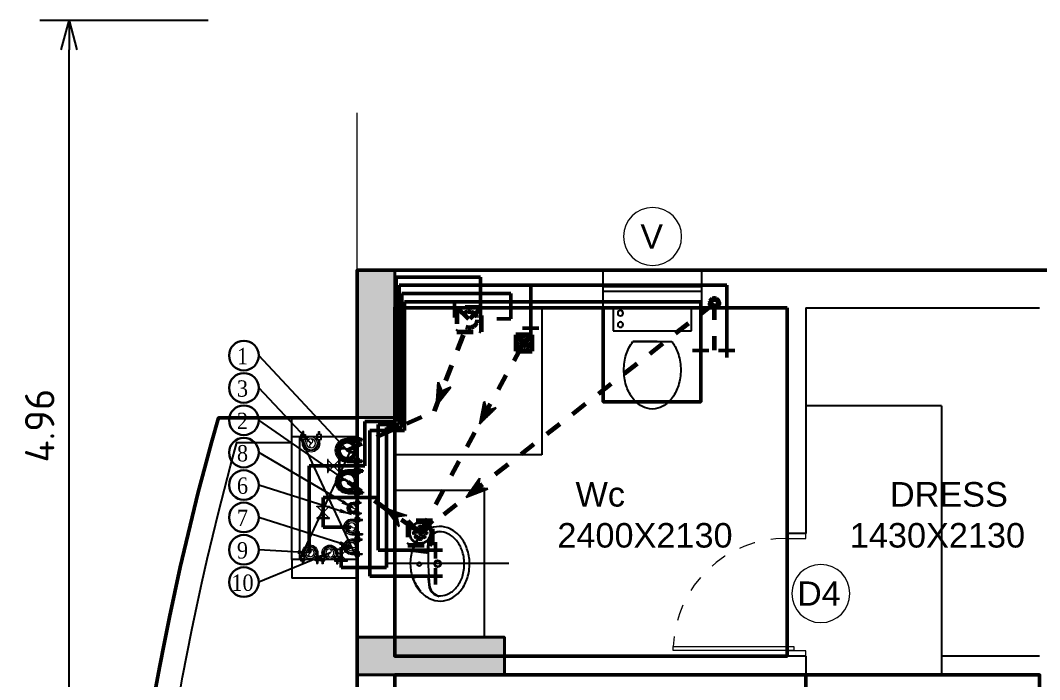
# Model space of a CAD drawing. Header units: inches. Extents: x 0 to 429, y 0 to 146.
# Drawn here: x 230.02 to 236.26, y 128.34 to 132.37 of the extents above; entities that cross this region are included whole.
import ezdxf
from ezdxf.enums import TextEntityAlignment as Align

# ---------------------------------------------------------------- set-up
doc = ezdxf.new("R2010")
doc.units = ezdxf.units.IN
doc.header["$MEASUREMENT"] = 0
doc.linetypes.add('Xr-4BHK-A-B-Typical-Sub$0$HIDDEN', pattern=[0.375, 0.25, -0.125])
doc.layers.get('DEFPOINTS').update_dxf_attribs({"lineweight": 18})
for name, color, linetype, lineweight in [('FLOOR01', 7, 'Continuous', 50), ('XR-4BHK-A-B-TYPICAL-SUB$0$1PL-SHAFT-PIPE-TEXT-50', 213, 'Continuous', 30), ('XR-4BHK-A-B-TYPICAL-SUB$0$DOOR', 34, 'Continuous', 20), ('XR-4BHK-A-B-TYPICAL-SUB$0$TOWER-COL', 1, 'Continuous', 40), ('XR-4BHK-A-B-TYPICAL-SUB$0$TOWER-COL-HATCH', 9, 'Continuous', 5)]:
    doc.layers.add(name, color=color, linetype=linetype, lineweight=lineweight)
doc.layers.add('XR-4BHK-A-B-TYPICAL-SUB$0$1PL-SHAFT-PIPE', color=7, linetype='Continuous')
doc.layers.add('XR-4BHK-A-B-TYPICAL-SUB$0$SEWERARE LINE', color=7, linetype='Continuous', lineweight=35, true_color=0xca2d12)
doc.layers.add('XR-4BHK-A-B-TYPICAL-SUB$0$WATER SUPPLAY', color=7, linetype='Continuous', lineweight=0, true_color=0x00f000)
doc.styles.add('Sanvi Common', font='isocpeur.ttf')
doc.styles.add('Xr-4BHK-A-B-Typical-Sub$0$$0$DIM', font='arial.ttf', dxfattribs={"height": 4})
doc.styles.add('Xr-4BHK-A-B-Typical-Sub$0$$1$Standard', font='arial.ttf')
doc.styles.add('Xr-4BHK-A-B-Typical-Sub$0$DIM', font='arial.ttf')
doc.styles.add('Xr-4BHK-A-B-Typical-Sub$0$Standard', font='ARIALN.TTF')
doc.styles.add('Xr-4BHK-A-B-Typical-Sub$0$TIMES-ROMAN', font='times.ttf', dxfattribs={"width": 0.9})
doc.dimstyles.new('Sanvi Common', dxfattribs={"dimtxt": 0.18, "dimasz": 0.18, "dimexe": 0.18, "dimexo": 0.0625, "dimgap": 0.09, "dimtad": 1, "dimzin": 0, "dimdsep": 46, "dimtxsty": 'Sanvi Common', "dimblk": 'OPEN30', "dimcen": 0.09, "dimclrd": 68, "dimclre": 68, "dimclrt": 40, "dimadec": 0, "dimazin": 0, "dimtfac": 1, "dimtofl": 0, "dimtmove": 0, "dimatfit": 3, "dimldrblk": 'OPEN30', "dimfxl": 1, "dimtolj": 1, "dimtzin": 0, "dimarcsym": 0})
doc.dimstyles.new('Xr-4BHK-A-B-Typical-Sub$0$DIM 75', dxfattribs={"dimtxt": 75, "dimasz": 75, "dimexe": 0.18, "dimexo": 0.0625, "dimgap": 0.09, "dimtad": 0, "dimtih": 1, "dimtoh": 1, "dimdec": 0, "dimzin": 0, "dimdsep": 46, "dimtxsty": 'Xr-4BHK-A-B-Typical-Sub$0$Standard', "dimcen": 0.09, "dimclrd": 256, "dimclre": 256, "dimclrt": 256, "dimadec": 0, "dimazin": 0, "dimtfac": 1, "dimtdec": 0, "dimtofl": 0, "dimtmove": 0, "dimatfit": 3, "dimfxl": 1, "dimtolj": 1, "dimtzin": 0, "dimarcsym": 0})

# ---------------------------------------------------------------- blocks, each defined once
blk = doc.blocks.new('Xr-4BHK-A-B-Typical-Sub$0$1111')
for p, q in [((-6719.274586927844, 24832.21541770781), (-6719.274586927844, 24832.21541770757)), ((-6770.297927632695, 24610.7035688872), (-7008.810749818338, 24610.70356888464)), ((-6918.934341971064, 24610.7035688872), (-6770.297927632695, 24610.7035688872)), ((-7128.498731224099, 24545.53691638727), (-7128.498731224099, 24404.3425026373)), ((-6650.609946223907, 24545.53691638727), (-7128.498731224099, 24545.53691638727)), ((-6650.609367650235, 24404.3425026373), (-6650.609367650235, 24545.53691638727)), ((-7128.498731224099, 24404.3425026373), (-6650.609946223907, 24404.3425026373)), ((-6849.554338741815, 24404.3425026373), (-6849.554338742513, 24404.3425026387)), ((-6702.984759504441, 24404.34242388117), (-6702.984759378247, 24404.3425026373))]:
    blk.add_line(p, q)
at = {"extrusion": (0, 0, -1)}
for centre, major_axis, ratio, start_param, end_param in [((-6859.229757925728, 24842.01941884356), (-133.9517165388781, 133.9517165388781), 0.9999999999832868, 6.126583430195991, 6.550859452151544), ((-6889.554338723887, 24895.26306556142), (-90.62466888756799, 90.62466888756799), 0.9999999999968505, 0.7853981633990229, 1.303122181829161), ((-6919.878919522045, 24842.01941884356), (133.9517165388556, 133.9517165388556), 0.9999999999724124, -0.267674144974732, 0.1566018769845483), ((-6811.386958009331, 24807.22465526871), (175.7823815872862, 175.7823815872862), 0.999999999978424, 4.219590546639136, 4.55578710340462), ((-7043.21925045806, 24784.48130888748), (231.5369194901448, 231.5369194901448), 0.9999999999976678, 0.4927984337551386, 0.7853981633993256), ((-6735.889426989714, 24784.48130888701), (-231.5369194917326, 231.5369194917326), 0.9999999999999716, 5.205187414139048, 5.497787143782835), ((-6811.386958009331, 24761.73796250578), (-175.7823815872861, 175.7823815872861), 0.9999999999784244, 4.868990857364758, 5.205187414130243), ((-6967.721719438676, 24761.73796250578), (-231.1863063790527, 91.44161955207198), 0.9889506463526048, 3.056608940066738, 3.421061769405215), ((-6859.229757925496, 24726.94319893909), (-133.9517166011744, 133.9517166011744), 0.999999999576192, 4.837165415702824, 4.868990857265993), ((-6694.740500589833, 24437.16377004446), (11.5199454727117, 11.5199454727117), 0.9999999999696834, 1.570796326805002, 7.853981633984588)]:
    blk.add_ellipse(centre, major_axis=major_axis, ratio=ratio, start_param=start_param, end_param=end_param, dxfattribs=at)
at = {"extrusion": (0, 0, -0.9999999999999998)}
for centre, major_axis, ratio, start_param, end_param in [((-6889.554338723887, 24895.26306556142), (90.6246688875227, 90.6246688875227), 0.9999999999985453, -1.303122181830308, -0.7853981633981758), ((-6967.721719438676, 24807.22465526871), (-175.7823815853751, 175.7823815853751), 0.9999999999878928, 1.727398203776423, 2.063594760544665), ((-6735.889426989714, 24784.48130888748), (231.5369194917327, 231.5369194917327), 0.9999999999999714, 3.926990816986544, 4.219590546630329), ((-7043.21925045806, 24784.48130888701), (231.5369194936764, 231.5369194936764), 0.9999999999941902, 0.7853981634003531, 1.077997893043151)]:
    blk.add_ellipse(centre, major_axis=major_axis, ratio=ratio, start_param=start_param, end_param=end_param, dxfattribs=at)
at = {"extrusion": (0, 0, -0.9999999999999999)}
blk.add_ellipse((-6694.740500589833, 24507.03228540276), major_axis=(-11.51994547247887, 11.51994547247886), ratio=1, start_param=3.141592653589793, end_param=9.42477796076938, dxfattribs=at)
blk = doc.blocks.new('Xr-4BHK-A-B-Typical-Sub$0$basin6')
blk.add_lwpolyline([(285.2934714498795, -227.3402073958431, 0.1206050114433866), (264.9250448710143, -143.3080601715954, 0.1050703413403847), (202.1793294929555, -66.85247416090476, 0.0886492025878237), (112.5484028551584, -18.19339241354589, 0.0797378270325577), (0.8031899457271265, -0.0009029619881176, 0.0797378270325569), (-111.0227022276788, -17.69070568110362, 0.088649202587821), (-200.8715357833764, -65.94623754146812, 0.1050703413403811), (-263.9604269546578, -142.1188916984596, 0.1206050114433842), (-284.7065285501205, -226.058595277916, 0.120605011443388), (-264.3381019712549, -310.0907425021645, 0.1050703413403826), (-201.5923865931966, -386.5463285128538, 0.0886492025878227), (-111.9614599554004, -435.2054102602124, 0.0797378270325584), (-0.2162470459682027, -453.3978997117706, 0.0797378270325589), (111.6096451274386, -435.7080969926552, 0.0886492025878219), (201.4584786831354, -387.4525651322911, 0.1050703413403807), (264.5473698544172, -311.2799109752995, 0.120605011443382)], format="xyb", close=True)
for points in [[(-209.7065285501205, -79.98985251661941, -0.01680486891788), (-197.7677749082697, -69.86627177985918, -0.0921608508457037), (-106.0149899836835, -21.37322994853491, -0.4351277215707222), (-99.71413867093749, -24.69478230917218), (-85.2445206797231, -123.613478843033, -0.4477499644594207), (-92.36085448904736, -133.7247287180058, 0.0153645642859713), (-179.4983502626019, -141.3487863027761, 0.2725140364334764), (-249.2781254390975, -215.6120153494313, 0.2725140364334764)], [(210.2934714498795, -79.98985251661941, 0.01680486891788), (198.3547178080287, -69.86627177985918, 0.0921608508457037), (106.6019328834425, -21.37322994853446, 0.4351277215707222), (100.3010815706964, -24.69478230917264), (85.83146357948249, -123.613478843033, 0.3963443907103082), (97.15970380860676, -134.6683256285261, -0.0118557928021574), (170.1740434625414, -140.301828615644, -0.3404071676447263), (250.2754666896674, -226.8251453909007)], [(-244.4010232867579, -216.7137751216352, 0.0172432119503362), (-244.7066296595938, -226.1485327430634, 0.1206050114433753), (-228.8187253387566, -291.6958007072386, 0.1050703413403919), (-176.6215278271222, -355.2980291593732, 0.0886492025878153), (-99.35881457495293, -397.2426215136692, 0.0797378270325648), (-0.126309580820589, -413.3980008212439, 0.0797378270325629), (99.17784058948043, -397.6890197296552, 0.0886492025878172), (176.6283916822833, -356.0922912251627, 0.1050703413403667), (229.1110718687371, -292.7254294392905, 0.1206050114433997), (245.2935725593527, -227.2502699306957, 0.1206050114433708)]]:
    blk.add_lwpolyline(points, format="xyb")
for centre, radius in [((0.2934714498794619, -69.18885287727551), 14.46002586836821), ((1.36831066660693, -209.2250138947262), 26.41614066316425), ((1.36831066660693, -209.2250138947262), 21.04925606716732)]:
    blk.add_circle(centre, radius)
for centre, radius, start, end in [((-151.3197873896899, -237.7412537462595), 95.42678519909742, 106.2953086836022, 167.2702941941163), ((-3.49196232228428, -1750.185823778977), 1613.512917841294, 84.27689680190153, 96.2123264367735), ((155.3913177759048, -234.9219814708475), 90.22898964913263, 4.877457175646972, 88.71858128697289)]:
    blk.add_arc(centre, radius, start, end)
blk = doc.blocks.new('Xr-4BHK-A-B-Typical-Sub$0$d-750')
at = {"layer": 'XR-4BHK-A-B-TYPICAL-SUB$0$DOOR'}
for p, q in [((5.729134500143118e-09, 718.7499761594656), (5.729134500143118e-09, 749.9999761594656)), ((5.729134500143118e-09, 749.9999761594656), (115.0000000057291, 749.9999761594656)), ((115.0000000057291, 749.9999761594656), (115.0000000057291, 718.7499761594656)), ((115.0000000057291, 718.7499761594656), (5.729134500143118e-09, 718.7499761594656)), ((5.729134500143118e-09, -2.384052721993157e-05), (5.729134500143118e-09, 31.24997615947278)), ((5.729134500143118e-09, 31.24997615947278), (115.0000000057291, 31.24997615947278)), ((115.0000000057291, 31.24997615947278), (115.0000000057291, -2.384052721993157e-05)), ((115.0000000057291, -2.384052721993157e-05), (5.729134500143118e-09, -2.384052721993157e-05))]:
    blk.add_line(p, q, dxfattribs=at)
blk.add_lwpolyline([(73.88675761399941, 34.24997615947278), (811.340492390703, 34.24997615947278), (811.340492390703, 59.24997615947278), (73.88675761399941, 59.24997615947278)], close=True, dxfattribs=at)
at = {"layer": 'XR-4BHK-A-B-TYPICAL-SUB$0$DOOR', "color": 8, "linetype": 'Xr-4BHK-A-B-Typical-Sub$0$HIDDEN', "extrusion": (0, 0, -1)}
blk.add_ellipse((125.0000000057291, 31.24997615947278), major_axis=(218.3991734659579, 652.0652236637238), ratio=0.9987404314647262, start_param=-0.3381296109642833, end_param=1.207250979015199, dxfattribs=at)
blk = doc.blocks.new('Xr-4BHK-A-B-Typical-Sub$0$REV.CO.')
at = {"layer": 'XR-4BHK-A-B-TYPICAL-SUB$0$TOWER-COL-HATCH'}
for points in [[(447471.105343089, 20700.22713470212), (447241.105343089, 20700.22713470212), (447241.1058588796, 19799.73003616217), (447471.1058588796, 19799.73003616217)], [(448141.6016184659, 18455.22711773022), (448141.6016184659, 18225.2271177304), (447241.1053430899, 18225.22714034547), (447241.1053430892, 18455.22714034594)]]:
    blk.add_hatch(color=256, dxfattribs=at).paths.add_polyline_path(points)
at = {"layer": 'XR-4BHK-A-B-TYPICAL-SUB$0$TOWER-COL'}
for points in [[(447471.105343089, 20700.22713470212), (447241.105343089, 20700.22713470212), (447241.1058588796, 19799.73003616217), (447471.1058588796, 19799.73003616217)], [(447241.105343089, 18455.22713470212), (447241.105343089, 18225.22713470212), (448141.6016184659, 18225.22711773031), (448141.6016184659, 18455.22711773031)]]:
    blk.add_lwpolyline(points, close=True, dxfattribs=at)
blk = doc.blocks.new('Xr-4BHK-A-B-Typical-Sub$0$$0$DOOR NO')
at = {"lineweight": 0}
blk.add_circle((5.684341886080801e-14, 0), 10, dxfattribs=at)
at = {"style": 'Xr-4BHK-A-B-Typical-Sub$0$$0$DIM'}
blk.add_attdef('X1', text='', height=9, dxfattribs=at).set_placement((5.684341886080801e-14, 0), align=Align.MIDDLE_CENTER)
blk = doc.blocks.new('_Open30')
at = {"color": 0, "linetype": 'ByBlock', "lineweight": -2}
for p, q in [((-1, 0.26794919), (0, 0)), ((0, 0), (-1, -0.26794919)), ((0, 0), (-1, 0))]:
    blk.add_line(p, q, dxfattribs=at)
blk = doc.blocks.new('*D341')
at = {"color": 68, "lineweight": -2, "transparency": 16777216}
for p, q in [((231.1727504880749, 132.3680448043157), (230.1417221148144, 132.3680448043157)), ((230.3217221148144, 127.5915405493354), (230.3217221148144, 132.1880448043157)), ((230.5355253679502, 127.4115405493354), (230.1417221148144, 127.4115405493354))]:
    blk.add_line(p, q, dxfattribs=at)
at = {"layer": 'DEFPOINTS', "color": 0, "transparency": 16777216}
for p in [(230.3217221148144, 132.3680448043157), (231.2352504880749, 132.3680448043157), (230.5980253679502, 127.4115405493354)]:
    blk.add_point(p, dxfattribs=at)
at = {"color": 68, "lineweight": -2, "transparency": 16777216, "xscale": 0.18, "yscale": 0.18, "zscale": 0.18}
for p, rotation in [((230.3217221148144, 132.3680448043157), 90), ((230.3217221148144, 127.4115405493354), 270)]:
    blk.add_blockref('_Open30', p, dxfattribs=dict(at, rotation=rotation))
at = {"color": 40, "transparency": 16777216, "insert": (230.1417221148144, 129.8897926768255), "char_height": 0.18, "attachment_point": 5, "rotation": 90, "style": 'Sanvi Common'}
blk.add_mtext('\\A1;4.96', dxfattribs=at)
blk = doc.blocks.new('Xr-4BHK-A-B-Typical-Sub$0$CI50')
at = {"layer": 'XR-4BHK-A-B-TYPICAL-SUB$0$WATER SUPPLAY', "ltscale": 100}
for p, q in [((-53.22542626422364, 2), (-53.22542626422364, 13.49232116833446)), ((-48.33333333313931, 34.99999999991269), (-48.33333333284827, 13.49232116833446)), ((-48.33333333284827, 2), (-48.33333333529299, -2)), ((-40.33333333319752, 34.99999999991269), (-40.33333333040355, 13.49232116833446)), ((-40.33333333284827, 2), (-40.33333333284827, -2)), ((-35.44124039344024, 2), (-35.44124039344024, 13.49232116833446)), ((35.44124039344024, 2), (35.44124039344024, 13.49232116833446)), ((40.33333333319752, 34.99999999481952), (40.33333333354676, 13.49232116324129)), ((40.33333333284827, 2), (40.33333333284827, -2)), ((48.33333333313931, 34.99999999481952), (48.33333333599148, 13.49232116324129)), ((48.33333333284827, 2), (48.33333333529299, -2)), ((53.22542626422364, 2), (53.22542626422364, 13.49232116833446)), ((-53.22542626730865, -13.49232117080828), (-53.22542626730865, -2)), ((-48.33333333529299, -13.49232117080828), (-48.33333333471091, -30.62995350570418)), ((-48.33333333529299, -14.76924574369332), (-48.33333333529299, -30.62995350323035)), ((-40.33333333284827, -30.62995350323035), (-48.33333333284827, -30.62995350323035)), ((-40.33333333284827, -13.49232117080828), (-40.33333333284827, -30.62995350323035)), ((-40.33333333284827, -14.76924574369332), (-40.33333333284827, -30.62995350570418)), ((-35.44124039652525, -13.49232117080828), (-35.44124039652525, -2)), ((35.44124039652525, -13.49232117080828), (35.44124039652525, -2)), ((40.33333333284827, -13.49232117080828), (40.33333333284827, -30.62995350323035)), ((40.33333333284827, -14.76924574369332), (40.33333333284827, -30.62995350570418)), ((40.33333333284827, -30.62995350323035), (48.33333333284827, -30.62995350323035)), ((48.33333333529299, -13.49232117080828), (48.33333333471091, -30.62995350570418)), ((48.33333333529299, -14.76924574369332), (48.33333333529299, -30.62995350323035)), ((53.22542626730865, -13.49232117080828), (53.22542626730865, -2))]:
    blk.add_line(p, q, dxfattribs=at)
at = {"layer": 'XR-4BHK-A-B-TYPICAL-SUB$0$WATER SUPPLAY', "ltscale": 100, "elevation": 1.671858e-10}
for points in [[(-57.92892428027699, 2), (-30.86954810534371, 2), (-30.86954810534371, 13.49232116833446), (-57.92892428027699, 13.49232116833446)], [(57.92892428027699, 2), (30.86954810534371, 2), (30.86954810534371, 13.49232116833446), (57.92892428027699, 13.49232116833446)], [(-57.92892428277992, -13.49232117080828), (-30.86954810784664, -13.49232117080828), (-30.86954810784664, -2), (-57.92892428277992, -2)], [(57.92892428277992, -13.49232117080828), (30.86954810784664, -13.49232117080828), (30.86954810784664, -2), (57.92892428277992, -2)]]:
    blk.add_lwpolyline(points, close=True, dxfattribs=at)
at = {"layer": 'XR-4BHK-A-B-TYPICAL-SUB$0$WATER SUPPLAY', "ltscale": 100}
for radius in [34.99999999990905, 24.99999999990905]:
    blk.add_circle((0, 34.99999999991269), radius, dxfattribs=at)
for centre, radius, start, end in [((0, 34.99999999991269), 48.33333333322298, 1.667526652835144e-09, 179.9999999983325), ((0, 34.99999999991269), 40.33333333322297, 359.9999999983325, 180.0000000016675), ((6.934540301561356, 47.49999999985448), 14.29467905174831, 119.0199020128229, 240.9800979871771), ((-6.934540301561356, 22.4999999999709), 14.29467905174831, 299.0199020128229, 60.98009798717712)]:
    blk.add_arc(centre, radius, start, end, dxfattribs=at)
blk = doc.blocks.new('Xr-4BHK-A-B-Typical-Sub$0$CI100')
at = {"layer": 'XR-4BHK-A-B-TYPICAL-SUB$0$SEWERARE LINE', "ltscale": 100}
for p, q in [((-78.8920929323649, -2.473825588822365e-09), (-78.8920929323649, 11.49232116586063)), ((-73.99999999970896, 60.66666666648234), (-74.00000000098953, 11.49232116586063)), ((-65.99999999976717, 60.66666666648234), (-65.99999999854481, 11.49232116586063)), ((-61.1079070615815, -2.473825588822365e-09), (-61.1079070615815, 11.49232116586063)), ((61.1079070615815, -2.473825588822365e-09), (61.1079070615815, 11.49232116586063)), ((65.99999999976717, 60.66666666648234), (65.9999999985157, 11.49232116586063)), ((73.99999999970896, 60.66666666648234), (74.00000000096043, 11.49232116586063)), ((78.8920929323649, -2.473825588822365e-09), (78.8920929323649, 11.49232116586063)), ((-78.89209293544991, -15.49232117328211), (-78.89209293544991, -4.000000002473826)), ((-74.00000000098953, -2.473825588822365e-09), (-74.00000000343425, -4.000000002473826)), ((-74.00000000343425, -15.49232117328211), (-74.00000000288128, -37.33333333814517)), ((-74.00000000343425, -16.76924574613804), (-74.00000000343425, -37.33333333567134)), ((-66.00000000098953, -37.33333333567134), (-74.00000000098953, -37.33333333567134)), ((-66.00000000098953, -2.473825588822365e-09), (-66.00000000098953, -4.000000002473826)), ((-66.00000000098953, -15.49232117328211), (-66.00000000098953, -37.33333333567134)), ((-66.00000000098953, -16.76924574613804), (-66.00000000098953, -37.33333333814517)), ((-61.10790706466651, -15.49232117328211), (-61.10790706466651, -4.000000002473826)), ((61.10790706466651, -15.49232117328211), (61.10790706466651, -4.000000002473826)), ((66.00000000096043, -2.473825588822365e-09), (66.00000000096043, -4.000000002473826)), ((66.00000000096043, -15.49232117328211), (66.00000000096043, -37.33333333567134)), ((66.00000000096043, -16.76924574613804), (66.00000000096043, -37.33333333814517)), ((66.00000000096043, -37.33333333567134), (74.00000000096043, -37.33333333567134)), ((74.00000000096043, -2.473825588822365e-09), (74.00000000340515, -4.000000002473826)), ((74.00000000340515, -15.49232117328211), (74.00000000285218, -37.33333333814517)), ((74.00000000340515, -16.76924574613804), (74.00000000340515, -37.33333333567134)), ((78.89209293544991, -15.49232117328211), (78.89209293544991, -4.000000002473826))]:
    blk.add_line(p, q, dxfattribs=at)
for points in [[(-85.44812645978527, -2.473825588822365e-09), (-54.55187353718793, -2.473825588822365e-09), (-54.55187353718793, 11.49232116586063), (-85.44812645978527, 11.49232116586063)], [(85.44812645975617, -2.473825588822365e-09), (54.55187353718793, -2.473825588822365e-09), (54.55187353718793, 11.49232116586063), (85.44812645975617, 11.49232116586063)], [(-85.4481264622882, -15.49232117328211), (-54.55187353971996, -15.49232117328211), (-54.55187353971996, -4.000000002473826), (-85.4481264622882, -4.000000002473826)], [(85.4481264622882, -15.49232117328211), (54.55187353969086, -15.49232117328211), (54.55187353969086, -4.000000002473826), (85.4481264622882, -4.000000002473826)]]:
    blk.add_lwpolyline(points, close=True, dxfattribs=at)
for radius in [60.6666666669153, 50.00000000020492]:
    blk.add_circle((0, 60.66666666648234), radius, dxfattribs=at)
for centre, radius, start, end in [((0, 60.66666666648234), 74.00000000030329, 0, 180), ((0, 60.66666666648234), 66.00000000027049, 0, 180), ((13.8690806030645, 85.66666666636593), 28.5893581037178, 119.0199020114029, 240.9800979885971), ((-13.8690806030645, 35.66666666656965), 28.5893581037178, 299.0199020114029, 60.98009798859712)]:
    blk.add_arc(centre, radius, start, end, dxfattribs=at)
blk = doc.blocks.new('Xr-4BHK-A-B-Typical-Sub$0$A6')
at = {"linetype": 'Continuous', "lineweight": -3}
h = blk.add_hatch(dxfattribs=at)
h.set_pattern_fill('ANSI31', color=8, scale=51.85001933485683, angle=269.9862146204266, style=0)
h.set_pattern_definition([(314.9862146204265, (-3558.981502296403, 121585.5365484209), (4.584040057853496, 4.581834745929909), [])])
h.paths.add_polyline_path([(-42.47234761156142, 41.50318173249252), (0, 0), (-42.49231404624879, -41.48273921257351), (91.68663005856797, -0.02205982757732272)])
for p, q in [((-42.49231404624879, -41.48273921245709), (0, 0)), ((-42.47234761156142, 41.50318173249252), (0, 0)), ((91.68663005856797, -0.0220598274609074), (-42.47234761156142, 41.50318173249252)), ((0, 0), (91.68663005856797, -0.0220598274609074)), ((91.68663005856797, -0.0220598274609074), (-42.49231404624879, -41.48273921245709))]:
    blk.add_line(p, q, dxfattribs=at)
blk = doc.blocks.new('Xr-4BHK-A-B-Typical-Sub$0$FT 100')
at = {"linetype": 'Continuous'}
blk.add_ellipse((0, 9.313226e-10), major_axis=(63.43259801403039, -2.92498021481441), ratio=0.9999999998229452, start_param=0.0460789852015406, end_param=6.329264292381125, dxfattribs=at)
for centre, major_axis, ratio in [((-36.73191107809544, 9.313226e-10), (7.970910180024961, 9e-16), 0.9999999998347632), ((-23.28150001447648, 23.28150001075119), (7.970910180354233, 9e-16), 0.999999999793454), ((0, 35.35070415306836), (7.970910180354233, 9e-16), 0.9999999998760722), ((0, 9.313226e-10), (7.970910180683508, 9e-16), 0.9999999997521444), ((23.28150001447648, 23.28150001075119), (7.970910180354233, 9e-16), 0.999999999793454), ((36.73191107762978, 9.313226e-10), (7.970910180683508, 0), 0.9999999997521444), ((-23.28150001447648, -23.28150000981986), (7.970910180354233, 9e-16), 0.9999999998347632), ((0, -35.35070415120572), (7.970910180354233, 9e-16), 0.999999999793454), ((23.28150001401082, -23.28150000981986), (7.970910180354233, 9e-16), 0.9999999998347632)]:
    blk.add_ellipse(centre, major_axis=major_axis, ratio=ratio)
blk = doc.blocks.new('Xr-4BHK-A-B-Typical-Sub$0$P-VALVE')
at = {"linetype": 'Continuous'}
for p, q in [((-19.66080000158399, 19.0427147973096), (19.66079999436624, 19.0427147973096)), ((-19.66080000181682, 16.42127499272465), (-19.66080000158399, 19.0427147973096)), ((19.66079999436624, 16.42127499272465), (-19.66080000181682, 16.42127499272465)), ((-17.0393600014504, -16.42127499272465), (17.0393600014504, 16.42127499272465)), ((-17.0393600014504, 16.42127499275375), (17.0393600014504, -16.42127499272465)), ((19.66079999436624, 19.0427147973096), (19.66079999436624, 16.42127499272465)), ((19.66079999459907, -16.42127499272465), (-19.66080000158399, -16.42127499269554)), ((-19.66080000158399, -16.42127499269554), (-19.66080000181682, -19.04271479707677)), ((-19.66080000181682, -19.04271479707677), (19.66079999436624, -19.04271479707677)), ((19.66079999436624, -19.04271479707677), (19.66079999459907, -16.42127499272465))]:
    blk.add_line(p, q, dxfattribs=at)
blk = doc.blocks.new('Xr-4BHK-A-B-Typical-Sub$0$A$C14D55273')
at = {"layer": 'DEFPOINTS'}
blk.add_line((0, 0), (0, 963.3336566395446), dxfattribs=at)
at = {"layer": 'XR-4BHK-A-B-TYPICAL-SUB$0$WATER SUPPLAY', "lineweight": 50}
for p, q in [((754.2183781166968, -42.47535394027364), (239.3104560977954, -42.47564887147746)), ((239.3104560977954, -42.47564887147746), (239.8677243876155, -925.0072358151083)), ((754.218237306748, -288.3094884984166), (754.2183781170461, -42.47470030479599)), ((2260.834033945226, -92.47507934115129), (256.3048045019677, -92.47563913738122)), ((256.3048045019677, -92.47563913738122), (256.841933803109, -943.1136230823176)), ((1062.210392216366, -396.3174014074466), (1062.210394300753, -92.47504507977283)), ((2260.834032594081, -534.5714983424114), (2260.834033945226, -92.47507934115129)), ((940.0615435422806, -142.4752474922279), (272.9496505761927, -142.4756296034757)), ((272.9496505761927, -142.4756296034757), (273.4669519376766, -961.7126109988894)), ((940.0616321178386, -297.1155526452785), (940.0615435422806, -142.4752474922279)), ((2101.976591028302, -194.2665802208066), (289.5956279764941, -194.2672726298042)), ((289.5956279764941, -194.2672726298042), (290.0919700721861, -980.3115989154467)), ((595.4724864509772, -288.3094884984166), (595.4725403173361, -194.2664437928179)), ((2101.976654698054, -534.5714983424114), (2101.976591028302, -194.2665802208066)), ((854.9611283862032, -297.1155526452785), (940.0616321178386, -297.1155526452785)), ((1012.210392548324, -353.8174014152173), (1112.210392548324, -353.8174014152755)), ((2051.976655030041, -492.0714983501821), (2151.97665503007, -492.0714983502403)), ((2210.834032926039, -492.0714983501821), (2310.834032926039, -492.0714983502403)), ((47.36600996716879, -925.0072358151083), (47.36600996716879, -1197.052578916278)), ((47.36600996716879, -925.0072358151083), (239.8677243876155, -925.0072358151083)), ((78.2859964958916, -980.3115989154321), (78.28599649583339, -1871.927403963651)), ((78.2859964958916, -980.3115989154321), (290.0919700721861, -980.3115989154467)), ((128.2859964958334, -943.1136230823176), (128.2859964958043, -1713.070025789653)), ((128.2859964958334, -943.1136230823176), (256.841933803109, -943.1136230823176)), ((178.2859964958625, -961.7126109988749), (178.2859964958334, -1819.135292285529)), ((178.2859964958625, -961.7126109988749), (273.4669519376766, -961.7126109988894)), ((47.36600996716879, -1197.052578916278), (-293.3514616503089, -1197.052578916278)), ((-293.3514616503089, -1731.249853382877), (-293.3514616503089, -1197.052578916278)), ((-207.9374810591689, -1572.514451592288), (-207.9374810591689, -1389.439541677697)), ((-207.9374810591689, -1389.439541677697), (128.2859964958043, -1389.439541677712)), ((-38.41946949294652, -1572.514451592288), (-207.9374810591689, -1572.514451592288)), ((479.4032206811826, -1763.070028532806), (479.4032206812408, -1663.070028532806)), ((-39.13738413140527, -1693.753329925443), (-98.60878200043226, -1693.753329925443)), ((-98.60878200043226, -1693.753329925443), (-98.60878200040315, -1819.135292285515)), ((521.9032206734119, -1713.070028864764), (128.2859964958043, -1713.070025789653)), ((-98.60878200040315, -1819.135292285515), (178.2859964958043, -1819.135292285529)), ((479.4032206811826, -1921.927406428804), (479.4032206812408, -1821.927406428775)), ((521.9032206734119, -1871.927406760791), (78.28599649583339, -1871.927403963651))]:
    blk.add_line(p, q, dxfattribs=at)
at = {"layer": 'XR-4BHK-A-B-TYPICAL-SUB$0$WATER SUPPLAY', "lineweight": 50, "xscale": 2.000000000000041, "yscale": 2.000000000000041, "zscale": 2.000000000000041}
for p, rotation in [((-144.4445254904276, -1197.052578916235), 270.0000115776375), ((-207.9374810591689, -1480.976996635029), 1.157805443229762e-05), ((-99.0813804002828, -1742.398752253561), 1.157805443229762e-05)]:
    blk.add_blockref('Xr-4BHK-A-B-Typical-Sub$0$P-VALVE', p, dxfattribs=dict(at, rotation=rotation))
blk = doc.blocks.new('Xr-4BHK-A-B-Typical-Sub$0$A$C2521575D')
at = {"layer": 'DEFPOINTS'}
blk.add_line((783.8639401305409, 32549.63876286442), (783.8639401305409, 33252.67117638213), dxfattribs=at)
at = {"layer": 'XR-4BHK-A-B-TYPICAL-SUB$0$1PL-SHAFT-PIPE-TEXT-50'}
for centre in [(90.64960406057071, 32027.73921764715), (90.64960406057071, 31829.75623870464), (90.64960406057071, 31631.77325976213), (90.64960406057071, 31433.79028081962), (90.64960406057071, 31235.8073018771), (90.64960406057071, 31037.82432293459), (90.64960406057071, 30839.84134399208), (90.64960406057071, 30641.85836504956)]:
    blk.add_circle(centre, 90.64944575136178, dxfattribs=at)
at = {"layer": 'XR-4BHK-A-B-TYPICAL-SUB$0$SEWERARE LINE', "linetype": 'Xr-4BHK-A-B-Typical-Sub$0$HIDDEN', "lineweight": 60, "ltscale": 200}
for p, q in [((2968.703131390503, 32346.53749621621), (1168.703136581084, 30942.00139945276)), ((1393.703133510891, 32322.00139945276), (1543.703133510891, 32172.00139945276)), ((1543.703133510891, 32322.00139945276), (1393.703133510891, 32172.00139945276)), ((2968.703131390503, 32346.53749621621), (2968.703131390503, 32059.92990110532)), ((1255.827928053244, 31687.52634788653), (1468.703136582102, 32247.00140252397)), ((1754.215833330993, 32155.14712641791), (1854.215833330993, 32055.14712641791)), ((1854.215833330993, 32155.14712641791), (1754.215833330993, 32055.14712641791)), ((1168.703136581084, 30942.00139945276), (1804.215835377836, 32105.14712846537)), ((722.1548189149471, 31448.03524349911), (1255.827928053244, 31687.52634788653)), ((725.7467595952621, 31256.30633905555), (1168.703136582015, 30942.00139945276)), ((1093.703133509873, 31017.00139638155), (1243.703133509873, 30867.00139638155)), ((1243.703133509873, 31017.00139638155), (1093.703133509873, 30867.00139638155))]:
    blk.add_line(p, q, dxfattribs=at)
for points in [[(1393.703133510891, 32172.00139945276), (1543.703133510891, 32172.00139945276), (1543.703133510891, 32322.00139945276), (1393.703133510891, 32322.00139945276)], [(1754.215833330993, 32055.14712641791), (1854.215833330993, 32055.14712641791), (1854.215833330993, 32155.14712641791), (1754.215833330993, 32155.14712641791)], [(1093.703133509873, 30867.00139638155), (1243.703133509873, 30867.00139638155), (1243.703133509873, 31017.00139638155), (1093.703133509873, 31017.00139638155)]]:
    blk.add_lwpolyline(points, close=True, dxfattribs=at)
blk.add_circle((1468.703136582102, 32247.00140252397), 50, dxfattribs=at)
for centre, radius, start, end in [((2968.703131390503, 32346.53749621621), 30.00000000001455, 326.442690194321, 213.557309805679), ((2968.703131390503, 32341.03639470084), 27.34613722429323, 336.0932048490648, 203.9067951509351)]:
    blk.add_arc(centre, radius, start, end, dxfattribs=at)
at = {"layer": 'XR-4BHK-A-B-TYPICAL-SUB$0$1PL-SHAFT-PIPE'}
for name, p, xscale, yscale, zscale, rotation in [('Xr-4BHK-A-B-Typical-Sub$0$CI50', (501.7602241847198, 31528.94397811092), -1.099999999976717, 1.099999999998545, 1.1, 180), ('Xr-4BHK-A-B-Typical-Sub$0$CI100', (779.678559518914, 31448.03524347055), -0.9405000000042492, 0.9404999999969732, 0.9405, 90), ('Xr-4BHK-A-B-Typical-Sub$0$CI100', (782.803759610717, 31256.30633902699), -0.9405000000042492, 0.9404999999969732, 0.9405, 90), ('Xr-4BHK-A-B-Typical-Sub$0$CI50', (784.845097972342, 31095.30741888904), -0.75, 0.75, 0.75, 90)]:
    blk.add_blockref(name, p, dxfattribs=dict(at, xscale=xscale, yscale=yscale, zscale=zscale, rotation=rotation))
at = {"layer": 'XR-4BHK-A-B-TYPICAL-SUB$0$1PL-SHAFT-PIPE', "xscale": -1, "rotation": 90}
for p in [(785.2836742348445, 30979.48694787829), (784.5657596130914, 30858.24806951507)]:
    blk.add_blockref('Xr-4BHK-A-B-Typical-Sub$0$CI50', p, dxfattribs=at)
at = {"layer": 'XR-4BHK-A-B-TYPICAL-SUB$0$1PL-SHAFT-PIPE', "xscale": -1}
for p in [(495.3516820708755, 30785.75154606441), (616.5905604340951, 30785.03363144266)]:
    blk.add_blockref('Xr-4BHK-A-B-Typical-Sub$0$CI50', p, dxfattribs=at)
at = {"layer": 'XR-4BHK-A-B-TYPICAL-SUB$0$SEWERARE LINE', "linetype": 'Xr-4BHK-A-B-Typical-Sub$0$HIDDEN', "lineweight": 60, "ltscale": 200, "xscale": 0.6666666666669698, "yscale": 0.6666666666669698, "zscale": 0.6666666666669698, "rotation": 270}
blk.add_blockref('Xr-4BHK-A-B-Typical-Sub$0$FT 100', (1804.215835377865, 32105.14712846537), dxfattribs=at)
at = {"layer": 'XR-4BHK-A-B-TYPICAL-SUB$0$SEWERARE LINE', "linetype": 'Xr-4BHK-A-B-Typical-Sub$0$HIDDEN', "lineweight": 60, "ltscale": 200, "extrusion": (1.541158257425449e-08, -5.863873234932045e-09, 0.9999999999999999), "rotation": 249.1824190776171}
blk.add_blockref('Xr-4BHK-A-B-Typical-Sub$0$A6', (1302.443115488888, 31810.03961073295, -0.0001664571775227411), dxfattribs=at)
at = {"layer": 'XR-4BHK-A-B-TYPICAL-SUB$0$SEWERARE LINE', "linetype": 'Xr-4BHK-A-B-Typical-Sub$0$HIDDEN', "lineweight": 60, "ltscale": 200, "extrusion": (1.44704173154512e-08, -7.906244704497515e-09, 1), "rotation": 241.362735897085}
blk.add_blockref('Xr-4BHK-A-B-Typical-Sub$0$A6', (1577.483120978432, 31690.17007312021, -0.000227723366431769), dxfattribs=at)
at = {"layer": 'XR-4BHK-A-B-TYPICAL-SUB$0$SEWERARE LINE', "linetype": 'Xr-4BHK-A-B-Typical-Sub$0$HIDDEN', "lineweight": 60, "ltscale": 200, "extrusion": (1.014394489491126e-08, -1.300007249955937e-08, 1), "rotation": 217.9786244076572}
blk.add_blockref('Xr-4BHK-A-B-Typical-Sub$0$A6', (1523.132987298304, 31218.56224419617, -0.0003903929550833647), dxfattribs=at)
at = {"layer": 'XR-4BHK-A-B-TYPICAL-SUB$0$SEWERARE LINE', "linetype": 'Xr-4BHK-A-B-Typical-Sub$0$HIDDEN', "lineweight": 60, "ltscale": 200, "extrusion": (-9.54206589139545e-09, -1.34479856228119e-08, 1), "rotation": 144.6557280426344}
blk.add_blockref('Xr-4BHK-A-B-Typical-Sub$0$A6', (1029.002250225167, 31041.1278167033, -0.0004272593861226169), dxfattribs=at)
at = {"layer": 'XR-4BHK-A-B-TYPICAL-SUB$0$SEWERARE LINE', "linetype": 'Xr-4BHK-A-B-Typical-Sub$0$HIDDEN', "lineweight": 60, "ltscale": 200, "rotation": 270}
blk.add_blockref('Xr-4BHK-A-B-Typical-Sub$0$FT 100', (1168.703136581084, 30942.00139945276), dxfattribs=at)
at = {"layer": 'XR-4BHK-A-B-TYPICAL-SUB$0$WATER SUPPLAY'}
blk.add_blockref('Xr-4BHK-A-B-Typical-Sub$0$A$C14D55273', (783.8639401305409, 32549.63876286442), dxfattribs=at)
at = {"layer": 'XR-4BHK-A-B-TYPICAL-SUB$0$1PL-SHAFT-PIPE-TEXT-50', "style": 'Xr-4BHK-A-B-Typical-Sub$0$TIMES-ROMAN', "width": 0.9}
for s, p in [('1', (82.06534588438808, 31974.10068661355)), ('3', (82.06534588438808, 31776.11770767104)), ('2', (82.06534588438808, 31578.13472872852)), ('8', (82.06534588438808, 31380.15174978601)), ('6', (82.06534588438808, 31182.1687708435)), ('7', (82.06534588438808, 30984.18579190099)), ('9', (82.06534588438808, 30786.20281295847)), ('10', (82.06534588438808, 30588.21983401596))]:
    blk.add_text(s, height=99.99999999996177, rotation=2.647281937662171e-05, dxfattribs=at).set_placement(p, align=Align.CENTER)
at = {"layer": 'XR-4BHK-A-B-TYPICAL-SUB$0$1PL-SHAFT-PIPE-TEXT-50'}
for points in [[(722.6215595349495, 31448.03524344195), (181.2990498119325, 32027.73921764715)], [(501.7602242012508, 31490.44397812019), (181.2990498119325, 31829.75623870464)], [(725.7467596267525, 31256.30633899839), (181.2990498119325, 31631.77325976213)], [(758.5950979786576, 31095.30741887778), (181.2990498119325, 31433.79028081962)], [(749.5657594597142, 31056.23104847263), (181.2990498119325, 31235.8073018771)], [(749.5657594597142, 30858.24806953011), (181.2990498119325, 31037.82432293459)], [(495.3516820558289, 30820.751546056), (181.2990498119325, 30839.84134399208)], [(618.6230056009954, 30820.96148728352), (181.2990498119325, 30641.85836504956)]]:
    blk.add_leader(points, dimstyle='Xr-4BHK-A-B-Typical-Sub$0$DIM 75', dxfattribs=at)

msp = doc.modelspace()

# ---------------------------------------------------------------- linework, layer by layer
for p, q in [((233.5897149614813, 130.8402821911873), (232.0842423871856, 130.8402821911873)), ((233.5897149614813, 130.8402821911873), (234.1897149614871, 130.8402821911873)), ((233.5897149614813, 130.6102821911914), (233.5897149614813, 130.8402821911873)), ((234.1897149614871, 130.8402821911873), (236.4892421292081, 130.8402821911873)), ((234.1897149614871, 130.8402821911873), (234.1897149614871, 130.6102821911914)), ((233.5897149614813, 130.7403306570919), (234.1897149614871, 130.7403306570919)), ((234.1897149614871, 130.710330657093), (233.5897149614813, 130.710330657093)), ((233.5897149614813, 130.6102821911914), (232.3138190065567, 130.6102821911914)), ((232.314242387167, 130.6103306570872), (232.314242387167, 128.4802821911867)), ((233.2142423871903, 130.6103306570872), (233.2142423871903, 129.7102821911827)), ((234.1897149614871, 130.6102821911914), (233.5897149614813, 130.6102821911914)), ((234.1897149614871, 130.6102821911914), (234.7142423871903, 130.6102821911914)), ((234.7142423871903, 130.6102821911914), (234.7142423871903, 129.2303306570826)), ((234.829242387181, 130.6103306570872), (234.829242387181, 129.2303306570826)), ((234.829242387181, 130.6102821911914), (236.259242387174, 130.6102821911914)), ((235.6592423871681, 130.0103306570814), (234.8288190065707, 130.0103306570814)), ((235.6592423871681, 130.0103306570814), (235.6592423871681, 128.4802821911867)), ((231.683819006552, 129.9367874064333), (231.2352504880748, 129.9367874064333)), ((232.0838386415909, 129.9367874064333), (231.683819006552, 129.9367874064333)), ((231.683819006552, 129.8217874064426), (231.683819006552, 129.9367874064333)), ((231.683819006552, 129.0717874064426), (231.683819006552, 129.8217874064426)), ((232.0838190065753, 129.8217874064426), (231.683819006552, 129.8217874064426)), ((231.7338190065695, 129.0717874064426), (231.7338190065695, 129.8217874064426)), ((231.7338190065695, 129.0717874064426), (232.0838190065753, 129.8217874064426)), ((231.7338190065695, 129.8217874064426), (232.0838190065753, 129.0717874064426)), ((232.0838190065753, 129.0717874064426), (232.0838190065753, 129.8217874064426)), ((233.2142423871903, 129.7102821911827), (232.3138190065567, 129.7102821911827)), ((232.314242387167, 129.4954946828944), (232.8638189237737, 129.4954946828944)), ((232.8638189238029, 128.5954946725392), (232.8638189237737, 129.4954946828944)), ((234.7142423871903, 129.2303306569807), (234.7142423878597, 128.4802821910849)), ((234.829242387181, 129.2303306570826), (234.7142423871903, 129.2303306570826)), ((232.0838190065753, 129.0717874064426), (231.683819006552, 129.0717874064426)), ((231.683819006552, 129.0717874064426), (231.683819006552, 128.9567874064374)), ((233.0114523612194, 129.0454946777168), (232.2534567975728, 129.0454946777168)), ((232.0842423871856, 128.9567874064374), (231.683819006552, 128.9567874064374)), ((232.0842423871856, 128.9567874064374), (232.0842423871856, 128.3652821911815)), ((234.829242387181, 128.4802821911867), (232.314242387167, 128.4802821911867)), ((234.829242387181, 128.4802821911867), (234.829242387181, 128.3652821911815)), ((235.6592423871681, 128.4804946872314), (235.6592423871681, 128.3652821911815)), ((236.259242387174, 128.4802821911867), (235.6592423871681, 128.4802821911867)), ((234.829242387181, 128.3652821911815), (232.0842423871856, 128.3652821911815)), ((232.0842730167553, 128.3652821911815), (232.0842627103322, 125.9652821911873)), ((232.3142729307348, 125.9652821911873), (232.3142729307348, 128.3652821868596)), ((236.259242387174, 128.3652821911815), (235.6592423871681, 128.3652821911815))]:
    msp.add_line(p, q)
for points in [[(231.8642380285366, 124.9802831511038), (230.5870508269347, 124.9802831511038, -0.07426549921327624), (231.2352504880748, 129.9367874064333), (231.683819006552, 129.9367874064333)], [(231.8642380285366, 125.130283151098), (230.7349893901612, 125.130283151098, -0.07036446538142935), (231.3487920505633, 129.7867874064391), (231.683819006552, 129.7867874064391)]]:
    msp.add_lwpolyline(points, format="xyb")
at = {"layer": 'FLOOR01', "color": 246}
msp.add_line((234.7142334452419, 129.2619413957767), (234.7142334452419, 128.5118969687022), dxfattribs=at)
at = {"layer": 'FLOOR01', "color": 181}
msp.add_lwpolyline([(245.0392292048255, 121.8656184242486), (245.0392292048255, 123.5606184242411), (244.4392150449621, 123.5606184242411), (244.4392311985776, 128.1206180803479), (239.6442279986568, 128.1206665462874), (239.6442283930137, 128.8100786012133), (237.6892325854915, 128.8101128574113), (237.6892325854624, 129.4106165462495), (236.4892323275035, 129.4106165462349), (236.4892323275326, 130.8406180803491), (232.084232585481, 130.8406180803491), (232.0842462806377, 124.9806190402656), (232.4642404584211, 124.9806183882961), (232.4642317257294, 119.890618080352)], dxfattribs=at)
at = {"layer": 'FLOOR01', "color": 230}
msp.add_lwpolyline([(244.4391944698779, 115.8054030364363), (239.3537263647191, 115.8027382022373), (239.3545945874703, 116.3553828442587), (234.4542325854764, 116.3553828442587), (234.4542325854764, 119.8906185645378), (232.4642317257294, 119.890618080352), (232.4642404584211, 124.9806183882961), (232.0842462806377, 124.9806190402656), (232.084232585481, 130.8406180803491), (236.4892323275326, 130.8406180803491), (236.4892323275035, 129.4106165462349), (237.6892325854624, 129.4106165462495), (237.6892325854915, 128.8101128574113), (239.6442283935376, 128.8099787509623), (239.6442279986568, 128.1206665462874), (244.4392311985776, 128.1206180803479), (244.4392150449621, 123.5606184242411), (245.0392300646108, 123.5606424852435), (245.0392300646108, 121.8656424852511), (244.4392090404927, 121.8656184242486)], close=True, dxfattribs=at)
at = {"layer": 'FLOOR01', "color": 81}
msp.add_lwpolyline([(234.7142334452419, 130.6106180803531), (232.3142334452187, 130.6106180803531), (232.3142334452187, 128.4806180803485), (234.7142334452419, 128.4806180803485)], close=True, dxfattribs=at)
at = {"layer": 'FLOOR01', "color": 128}
msp.add_lwpolyline([(233.589706019533, 130.6106180803531), (234.1862100429189, 130.6106180803531), (234.1862100429189, 130.0356488500315), (233.589706019533, 130.0356488500315)], close=True, dxfattribs=at)
at = {"layer": 'FLOOR01', "color": 35}
msp.add_lwpolyline([(232.0842355567493, 129.9371232955951), (231.2352415461264, 129.9371232955951, 0.07426549921327624), (230.5870418849863, 124.9806190402656), (232.084247140394, 124.9806190402656)], format="xyb", close=True, dxfattribs=at)
at = {"layer": 'FLOOR01', "color": 150}
msp.add_lwpolyline([(232.3142343086711, 125.2105916081405), (236.259234305011, 125.2105916081405), (236.259234305011, 128.3655912114105), (232.3142343086711, 128.3655912114105)], close=True, dxfattribs=at)
at = {"layer": 'FLOOR01', "color": 103}
msp.add_lwpolyline([(232.3142343086711, 125.9656449492818), (234.8292325854473, 125.9656449492818), (234.8292325854473, 128.3655912114105), (232.3142343086711, 128.3655912114105)], close=True, dxfattribs=at)

# ---------------------------------------------------------------- block references
at = {"xscale": 0.001, "yscale": 0.001, "zscale": 0.001}
for name, p in [('Xr-4BHK-A-B-Typical-Sub$0$A$C2521575D', (231.3003784470258, 98.29064342832096)), ('Xr-4BHK-A-B-Typical-Sub$0$REV.CO.', (-215.1568638156694, 110.1400550564864))]:
    msp.add_blockref(name, p, dxfattribs=at)
ref = msp.add_blockref('Xr-4BHK-A-B-Typical-Sub$0$$0$DOOR NO', (233.8912897909815, 131.04629689276), dxfattribs=dict(xscale=-0.01778, yscale=0.01778, zscale=0.01778))
ref.add_attrib('X1', 'V', dxfattribs={"height": 0.1481666666666666, "style": 'Xr-4BHK-A-B-Typical-Sub$0$$1$Standard'}).set_placement((233.8860342202881, 131.04629689276), align=Align.MIDDLE_CENTER)
for name, p, xscale, yscale, zscale, rotation in [('Xr-4BHK-A-B-Typical-Sub$0$1111', (227.0001606227653, 155.0146246938235), 0.001, 0.001, 0.001, 180), ('Xr-4BHK-A-B-Typical-Sub$0$basin6', (232.408985364693, 129.0412013658056), 0.0008000000005807163, 0.0008000000005807163, 0.0008000000005807163, 91.09506818775904)]:
    msp.add_blockref(name, p, dxfattribs=dict(xscale=xscale, yscale=yscale, zscale=zscale, rotation=rotation))
at = {"extrusion": (0, 0, -1), "xscale": 0.001000064621199272, "yscale": 0.001000064621199272, "zscale": -0.001000064621278096}
msp.add_blockref('Xr-4BHK-A-B-Typical-Sub$0$d-750', (-234.829242387181, 128.4802822150373), dxfattribs=at)
ref = msp.add_blockref('Xr-4BHK-A-B-Typical-Sub$0$$0$DOOR NO', (234.9208066101475, 128.8628539260968), dxfattribs=dict(xscale=-0.01778, yscale=0.01778, zscale=0.01778))
ref.add_attrib('X1', 'D4', dxfattribs={"height": 0.1481666666666666, "style": 'Xr-4BHK-A-B-Typical-Sub$0$$1$Standard'}).set_placement((234.9088805073754, 128.8628539260968), align=Align.MIDDLE_CENTER)

# ---------------------------------------------------------------- texts
at = {"style": 'Xr-4BHK-A-B-Typical-Sub$0$DIM'}
for s, p in [('Wc', (233.4200652096535, 129.3945154586978)), ('  DRESS', (235.2269927364015, 129.3946177779431)), ('2400X2130', (233.3088442000791, 129.1439015432839)), ('1430X2130', (235.0982751374888, 129.1440038625147))]:
    msp.add_text(s, height=0.15, dxfattribs=at).set_placement(p)
at = {"layer": 'FLOOR01', "color": 81, "style": 'Xr-4BHK-A-B-Typical-Sub$0$DIM'}
msp.add_text('Wc', height=0.15, dxfattribs=at).set_placement((233.4200562677052, 129.3948513478595))

# ---------------------------------------------------------------- dimensions: what is measured, and where the dimension line sits
at = {"color": 2}
dim = msp.add_linear_dim(base=(230.3217221148144, 132.3680448043157), p1=(230.5980253679501, 127.4115405493354), p2=(231.2352504880748, 132.3680448043156), angle=270, dimstyle='Sanvi Common', dxfattribs=at)
dim.commit()
dim.dimension.update_dxf_attribs({"geometry": '*D341', "text_midpoint": (230.1417221148144, 129.8897926768255)})

doc.saveas('drawing.dxf')
